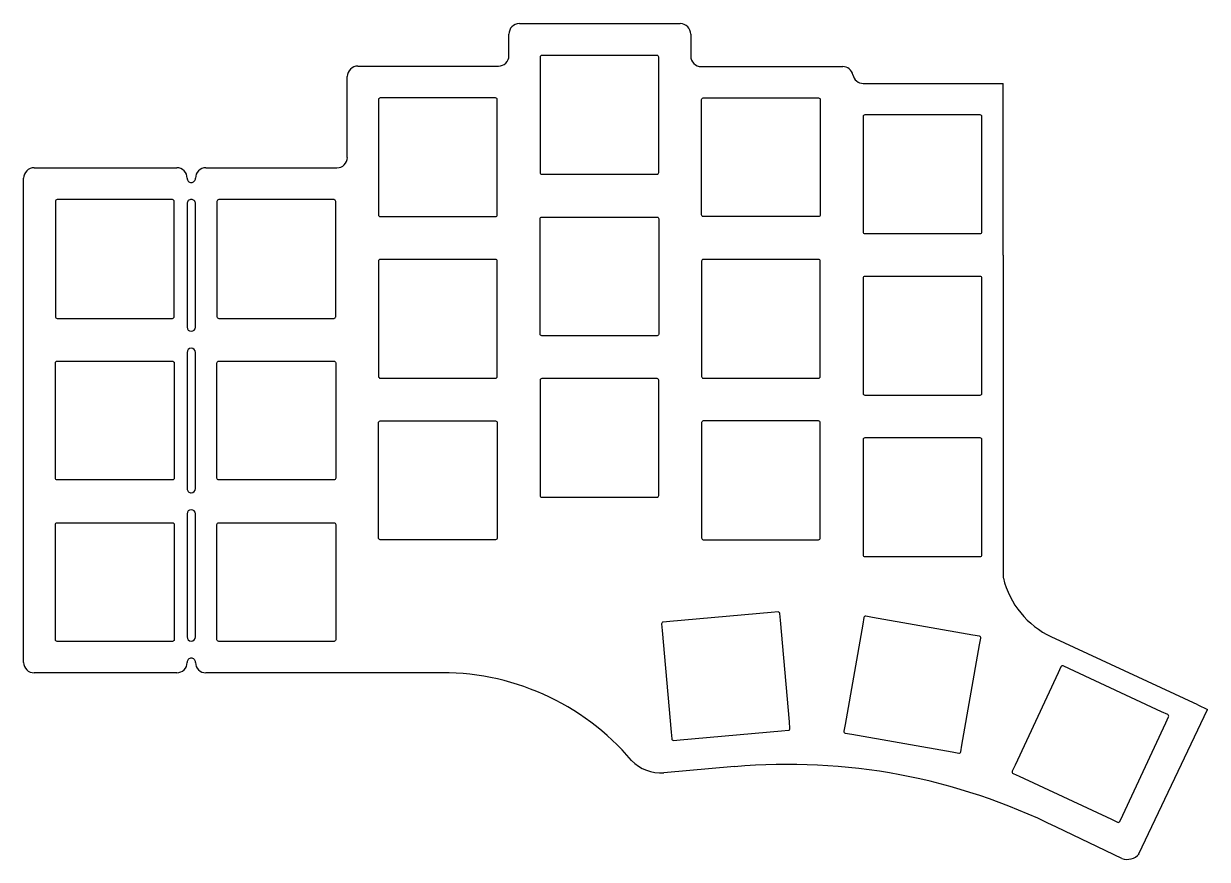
# Model space of a CAD drawing. Header units: millimetres. Extents: x -68 to 72, y -69 to 30.
import ezdxf

# ---------------------------------------------------------------- set-up
doc = ezdxf.new("R2010")
doc.units = ezdxf.units.MM
doc.layers.get('0').update_dxf_attribs({"linetype": 'CONTINUOUS'})

msp = doc.modelspace()

# ---------------------------------------------------------------- linework, layer by layer
for p, q in [((-9.44, 29.81), (9.53, 29.81)), ((-10.67, 26.04), (-10.67, 28.57)), ((10.77, 28.57), (10.77, 25.98)), ((-28.48, 24.81), (-11.91, 24.81)), ((12, 24.75), (28.69, 24.75)), ((-29.73, 14.04), (-29.73, 23.57)), ((31.11, 22.76), (47.62, 22.76)), ((47.62, 21.58), (47.62, 22.76)), ((47.62, 2.52), (47.62, 21.58)), ((-66.66, 12.81), (-49.85, 12.81)), ((-46.41, 12.81), (-30.96, 12.81)), ((-67.9, -45.53), (-67.9, 11.57)), ((47.62, 2.52), (47.62, -16.52)), ((47.62, -16.52), (47.62, -35.57)), ((70.56, -50.54), (53.29, -42.49)), ((-49.84, -46.75), (-66.67, -46.75)), ((-19.4, -46.75), (-46.4, -46.75)), ((63.63, -68.11), (71.69, -51.08)), ((70.56, -50.54), (71.69, -51.08)), ((15.94, -57.82), (7.61, -58.54)), ((61.61, -68.64), (53.91, -64.96))]:
    msp.add_line(p, q)
for points in [[(-7, 12.25, 0.414214), (-6.8, 12.05), (6.8, 12.05, 0.414214), (7, 12.25), (7, 25.85, 0.414214), (6.8, 26.05), (-6.8, 26.05, 0.414214), (-7, 25.85)], [(-12.05, 7.25), (-12.05, 20.85, 0.414214), (-12.25, 21.05), (-25.85, 21.05, 0.414214), (-26.05, 20.85), (-26.05, 7.25, 0.414214), (-25.85, 7.05), (-12.25, 7.05, 0.414214)], [(12.05, 7.25), (12.05, 20.85, -0.414214), (12.25, 21.05), (25.85, 21.05, -0.414214), (26.05, 20.85), (26.05, 7.25, -0.414214), (25.85, 7.05), (12.25, 7.05, -0.414214)], [(45.1, 5.25), (45.1, 18.85, 0.414214), (44.9, 19.05), (31.3, 19.05, 0.414214), (31.1, 18.85), (31.1, 5.25, 0.414214), (31.3, 5.05), (44.9, 5.05, 0.414214)], [(-50.15, -4.75), (-50.15, 8.85, 0.414214), (-50.35, 9.05), (-63.95, 9.05, 0.414214), (-64.15, 8.85), (-64.15, -4.75, 0.414214), (-63.95, -4.95), (-50.35, -4.95, 0.414214)], [(-48.13, 9.08, 0.414286), (-48.63, 8.58), (-48.63, -5.97, 0.414118), (-48.13, -6.47, 0.414134), (-47.63, -5.97), (-47.63, 8.58, 0.414218)], [(-31.1, -4.75), (-31.1, 8.85, 0.414214), (-31.3, 9.05), (-44.9, 9.05, 0.414214), (-45.1, 8.85), (-45.1, -4.75, 0.414214), (-44.9, -4.95), (-31.3, -4.95, 0.414214)], [(-7, 6), (-7, 6.8, -0.414214), (-6.8, 7), (6.8, 7, -0.414214), (7, 6.8), (7, 6), (7, -6), (7, -6.8, -0.414214), (6.8, -7), (-6.8, -7, -0.414214), (-7, -6.8), (-7, -6)], [(-12.05, -11.8), (-12.05, -11), (-12.05, 1), (-12.05, 1.8, 0.414214), (-12.25, 2), (-25.85, 2, 0.414214), (-26.05, 1.8), (-26.05, 1), (-26.05, -11), (-26.05, -11.8, 0.414214), (-25.85, -12), (-12.25, -12, 0.414214)], [(25.85, 2), (25.05, 2), (13.05, 2), (12.25, 2, 0.414214), (12.05, 1.8), (12.05, 1), (12.05, -11), (12.05, -11.8, 0.414214), (12.25, -12), (13.05, -12), (25.05, -12), (25.85, -12, 0.414214), (26.05, -11.8), (26.05, -11), (26.05, 1), (26.05, 1.8, 0.414214)], [(31.1, -13.8, 0.414214), (31.3, -14), (32.1, -14), (44.1, -14), (44.9, -14, 0.414214), (45.1, -13.8), (45.1, -13), (45.1, -1), (45.1, -0.2, 0.414214), (44.9, 0), (44.1, 0), (32.1, 0), (31.3, 0, 0.414214), (31.1, -0.2), (31.1, -1), (31.1, -13)], [(-48.13, -8.47, 0.41421), (-48.63, -8.97), (-48.63, -25.02, 0.414226), (-48.13, -25.52, 0.414208), (-47.63, -25.02), (-47.63, -8.97, 0.414108)], [(-64.15, -23.8), (-64.15, -10.2, -0.414214), (-63.95, -10), (-50.35, -10, -0.414214), (-50.15, -10.2), (-50.15, -23.8, -0.414214), (-50.35, -24), (-63.95, -24, -0.414214)], [(-45.1, -11), (-45.1, -10.2, -0.414214), (-44.9, -10), (-31.3, -10, -0.414214), (-31.1, -10.2), (-31.1, -11), (-31.1, -23), (-31.1, -23.8, -0.414214), (-31.3, -24), (-44.9, -24, -0.414214), (-45.1, -23.8), (-45.1, -23)], [(6.8, -12.05), (6, -12.05), (-6, -12.05), (-6.8, -12.05, 0.414214), (-7, -12.25), (-7, -13.05), (-7, -25.05), (-7, -25.85, 0.414214), (-6.8, -26.05), (-6, -26.05), (6, -26.05), (6.8, -26.05, 0.414214), (7, -25.85), (7, -25.05), (7, -13.05), (7, -12.25, 0.414214)], [(-26.05, -18.05), (-26.05, -17.25, -0.414214), (-25.85, -17.05), (-12.25, -17.05, -0.414214), (-12.05, -17.25), (-12.05, -18.05), (-12.05, -30.05), (-12.05, -30.85, -0.414214), (-12.25, -31.05), (-25.85, -31.05, -0.414214), (-26.05, -30.85), (-26.05, -30.05)], [(12.05, -30.85, 0.414214), (12.25, -31.05), (13.05, -31.05), (25.05, -31.05), (25.85, -31.05, 0.414214), (26.05, -30.85), (26.05, -30.05), (26.05, -18.05), (26.05, -17.25, 0.414214), (25.85, -17.05), (25.05, -17.05), (13.05, -17.05), (12.25, -17.05, 0.414214), (12.05, -17.25), (12.05, -18.05), (12.05, -30.05)], [(31.1, -32.85, 0.414214), (31.3, -33.05), (32.1, -33.05), (44.1, -33.05), (44.9, -33.05, 0.414214), (45.1, -32.85), (45.1, -32.05), (45.1, -20.05), (45.1, -19.25, 0.414214), (44.9, -19.05), (44.1, -19.05), (32.1, -19.05), (31.3, -19.05, 0.414214), (31.1, -19.25), (31.1, -20.05), (31.1, -32.05)], [(-48.13, -27.52, 0.414212), (-48.63, -28.02), (-48.63, -42.52, 0.414124), (-48.13, -43.02, 0.414204), (-47.63, -42.52), (-47.63, -28.02, 0.414212)], [(-64.15, -30.05), (-64.15, -29.25, -0.414214), (-63.95, -29.05), (-50.35, -29.05, -0.414214), (-50.15, -29.25), (-50.15, -42.85, -0.414214), (-50.35, -43.05), (-63.95, -43.05, -0.414214), (-64.15, -42.85), (-64.15, -42.05)], [(-45.1, -30.05), (-45.1, -29.25, -0.414214), (-44.9, -29.05), (-31.3, -29.05, -0.414214), (-31.1, -29.25), (-31.1, -30.05), (-31.1, -42.05), (-31.1, -42.85, -0.414214), (-31.3, -43.05), (-44.9, -43.05, -0.414214), (-45.1, -42.85), (-45.1, -42.05)], [(21.06, -39.58), (20.27, -39.65), (8.31, -40.7), (7.52, -40.77, 0.414214), (7.33, -40.99), (7.4, -41.78), (8.45, -53.74), (8.52, -54.53, 0.414214), (8.74, -54.72), (9.53, -54.65), (21.49, -53.6), (22.28, -53.53, 0.414214), (22.47, -53.31), (22.4, -52.52), (21.35, -40.56), (21.28, -39.77, 0.414214)], [(44.81, -42.44), (44.02, -42.3), (32.21, -40.21), (31.42, -40.08, 0.414214), (31.19, -40.24), (31.05, -41.03), (28.96, -52.84), (28.83, -53.63, 0.414214), (28.99, -53.86), (29.78, -54), (41.59, -56.09), (42.38, -56.22, 0.414214), (42.61, -56.06), (42.75, -55.27), (44.84, -43.46), (44.97, -42.67, 0.414214)], [(67.02, -51.68), (66.3, -51.34), (55.42, -46.27), (54.7, -45.93, 0.414213), (54.43, -46.03), (54.09, -46.75), (49.02, -57.63), (48.68, -58.35, 0.414213), (48.78, -58.62), (49.5, -58.96), (60.38, -64.03), (61.1, -64.37, 0.414213), (61.37, -64.27), (61.71, -63.55), (66.78, -52.67), (67.12, -51.95, 0.414213)]]:
    msp.add_lwpolyline(points, format="xyb", close=True)
for centre, radius, start, end in [((-9.44, 28.57), 1.24, 90, 180), ((9.53, 28.57), 1.24, 0, 90), ((-11.91, 26.04), 1.24, -90, 0.0002), ((12, 25.98), 1.23, 179.9997, 270.3047), ((-28.49, 23.57), 1.24, 89.3795, 180.0008), ((28.69, 23.51), 1.24, 11.9896, 90.0012), ((31.11, 23.99), 1.23, 190.2957, 270), ((-30.96, 14.04), 1.24, 270.0032, 359.9968), ((-66.66, 11.57), 1.24, 90, 180), ((-49.84, 11.59), 1.22, 0.0033, 90.4657), ((-46.41, 11.59), 1.22, 90.0032, 180.4659), ((-48.13, 11.58), 0.5, 178.8761, 269.9984), ((-48.13, 11.58), 0.5, -90.0034, 0.0034), ((57.66, -33.14), 10.32, 193.6632, 245), ((-66.68, -45.53), 1.22, 180.0039, 270.4651), ((-49.84, -45.53), 1.22, -89.9968, 0.4659), ((-48.13, -45.52), 0.5, 89.9966, 180.0034), ((-48.13, -45.52), 0.5, -1.1162, 89.9907), ((-46.41, -45.53), 1.22, 180.0032, 270.4659), ((-18.59, -76.11), 29.37, 40.3586, 91.5789), ((7.23, -53.78), 4.77, 223.8606, 274.5678), ((22.21, -129), 71.45, 63.6646, 95.0359), ((62.24, -66.92), 1.84, 250.1511, 319.3853)]:
    msp.add_arc(centre, radius, start, end)

doc.saveas('drawing.dxf')
